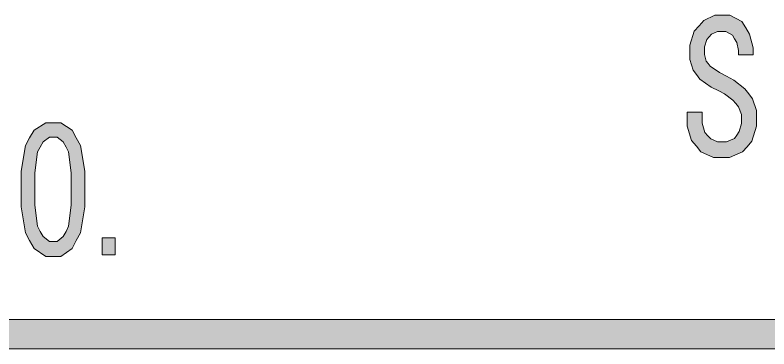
# Model space of a CAD drawing. Header units: millimetres. Extents: x 568 to 3948041, y -25191 to 63890.
# Drawn here: x 3940729 to 3942397, y -16826 to -16088 of the extents above; entities that cross this region are included whole.
import ezdxf

# ---------------------------------------------------------------- set-up
doc = ezdxf.new("R2010")
doc.units = ezdxf.units.MM

msp = doc.modelspace()

# ---------------------------------------------------------------- hatches: boundary and pattern name
h = msp.add_hatch(color=0)
h.dxf.hatch_style = 2
h.paths.add_polyline_path([(3942369.2, -16312.8), (3942369.2, -16333.3), (3942359.3, -16366.7), (3942348.7, -16378.9), (3942338.1, -16390.3), (3942310, -16402.4), (3942291.7, -16402.4), (3942274.2, -16402.4), (3942246.1, -16390.3), (3942236.3, -16377.4), (3942225.6, -16365.2), (3942215.7, -16333.3), (3942215.7, -16315.1), (3942215.7, -16302.2), (3942249.2, -16302.2), (3942249.2, -16312.8), (3942249.2, -16326.5), (3942255.2, -16347), (3942262.1, -16354.6), (3942268.2, -16361.4), (3942283.4, -16368.2), (3942291.7, -16368.2), (3942303.1, -16368.2), (3942320.6, -16360.7), (3942325.9, -16353.1), (3942331.2, -16345.5), (3942336.5, -16327.2), (3942336.5, -16316.6), (3942336.5, -16307.5), (3942329.7, -16290.8), (3942323.6, -16283.2), (3942316.8, -16275.6), (3942298.6, -16261.9), (3942286.4, -16255), (3942268.9, -16247.4), (3942243.9, -16229.2), (3942236.3, -16219.3), (3942229.4, -16209.5), (3942221.8, -16185.9), (3942221.8, -16173), (3942221.8, -16154), (3942231.7, -16123.6), (3942242.3, -16111.5), (3942253, -16100.1), (3942277.3, -16087.9), (3942291.7, -16087.9), (3942310.7, -16087.9), (3942337.3, -16102.3), (3942345.7, -16116), (3942354, -16129.7), (3942362.4, -16160.1), (3942362.4, -16176), (3942329.7, -16176), (3942329.7, -16166.2), (3942325.9, -16148.7), (3942320.6, -16140.3), (3942316, -16132), (3942301.6, -16124.4), (3942291.7, -16124.4), (3942283.4, -16124.4), (3942269.7, -16129.7), (3942264.4, -16135.8), (3942259.8, -16141.8), (3942254.5, -16157.8), (3942254.5, -16167.7), (3942254.5, -16175.3), (3942258.3, -16189.7), (3942262.8, -16195), (3942266.6, -16201.1), (3942287.2, -16214.8), (3942303.1, -16223.1), (3942319.1, -16231.5), (3942343.4, -16250.5), (3942352.5, -16261.9), (3942360.9, -16273.3), (3942369.2, -16298.4)])
h = msp.add_hatch(color=0)
h.paths.add_polyline_path([(3940883.1, -16472.3), (3940883.1, -16511.8), (3940873.3, -16568.8), (3940864.1, -16586.3), (3940855, -16603.8), (3940830, -16621.2), (3940813.2, -16621.2), (3940796.5, -16621.2), (3940770.7, -16603.8), (3940760.8, -16586.3), (3940751.7, -16568.8), (3940741.8, -16511.8), (3940741.8, -16472.3), (3940741.8, -16432.8), (3940751.7, -16375.8), (3940760.8, -16359.1), (3940770.7, -16342.4), (3940796.5, -16325.7), (3940813.2, -16325.7), (3940830, -16325.7), (3940855, -16342.4), (3940864.1, -16359.1), (3940873.3, -16375.8), (3940883.1, -16432.8)])
h.paths.add_polyline_path([(3940852.7, -16472.3), (3940852.7, -16436.6), (3940846.7, -16390.3), (3940841.4, -16379.6), (3940835.3, -16368.2), (3940821.6, -16357.6), (3940813.2, -16357.6), (3940804.9, -16357.6), (3940790.4, -16368.2), (3940784.4, -16379.6), (3940778.3, -16390.3), (3940772.2, -16436.6), (3940772.2, -16472.3), (3940772.2, -16508), (3940778.3, -16554.4), (3940784.4, -16565.8), (3940790.4, -16577.2), (3940804.9, -16588.6), (3940813.2, -16588.6), (3940821.6, -16588.6), (3940835.3, -16577.2), (3940841.4, -16565.8), (3940846.7, -16554.4), (3940852.7, -16508)])
h = msp.add_hatch(color=0)
h.dxf.hatch_style = 2
h.paths.add_polyline_path([(3940950, -16617.4), (3940921.1, -16617.4), (3940921.1, -16580.2), (3940950, -16580.2)])
h = msp.add_hatch(color=0)
h.dxf.hatch_style = 2
h.paths.add_polyline_path([(3946541, -16761), (3946541, -16825.6), (3939036.2, -16825.6), (3939036.2, -16761)])

# ---------------------------------------------------------------- linework, layer by layer
at = {"color": 0, "lineweight": 0}
for points in [[(3942369.2, -16312.8), (3942369.2, -16333.3), (3942359.3, -16366.7), (3942348.7, -16378.9), (3942338.1, -16390.3), (3942310, -16402.4), (3942291.7, -16402.4), (3942274.2, -16402.4), (3942246.1, -16390.3), (3942236.3, -16377.4), (3942225.6, -16365.2), (3942215.7, -16333.3), (3942215.7, -16315.1), (3942215.7, -16302.2), (3942249.2, -16302.2), (3942249.2, -16312.8), (3942249.2, -16326.5), (3942255.2, -16347), (3942262.1, -16354.6), (3942268.2, -16361.4), (3942283.4, -16368.2), (3942291.7, -16368.2), (3942303.1, -16368.2), (3942320.6, -16360.7), (3942325.9, -16353.1), (3942331.2, -16345.5), (3942336.5, -16327.2), (3942336.5, -16316.6), (3942336.5, -16307.5), (3942329.7, -16290.8), (3942323.6, -16283.2), (3942316.8, -16275.6), (3942298.6, -16261.9), (3942286.4, -16255), (3942268.9, -16247.4), (3942243.9, -16229.2), (3942236.3, -16219.3), (3942229.4, -16209.5), (3942221.8, -16185.9), (3942221.8, -16173), (3942221.8, -16154), (3942231.7, -16123.6), (3942242.3, -16111.5), (3942253, -16100.1), (3942277.3, -16087.9), (3942291.7, -16087.9), (3942310.7, -16087.9), (3942337.3, -16102.3), (3942345.7, -16116), (3942354, -16129.7), (3942362.4, -16160.1), (3942362.4, -16176), (3942329.7, -16176), (3942329.7, -16166.2), (3942325.9, -16148.7), (3942320.6, -16140.3), (3942316, -16132), (3942301.6, -16124.4), (3942291.7, -16124.4), (3942283.4, -16124.4), (3942269.7, -16129.7), (3942264.4, -16135.8), (3942259.8, -16141.8), (3942254.5, -16157.8), (3942254.5, -16167.7), (3942254.5, -16175.3), (3942258.3, -16189.7), (3942262.8, -16195), (3942266.6, -16201.1), (3942287.2, -16214.8), (3942303.1, -16223.1), (3942319.1, -16231.5), (3942343.4, -16250.5), (3942352.5, -16261.9), (3942360.9, -16273.3), (3942369.2, -16298.4)], [(3940883.1, -16472.3), (3940883.1, -16511.8), (3940873.3, -16568.8), (3940864.1, -16586.3), (3940855, -16603.8), (3940830, -16621.2), (3940813.2, -16621.2), (3940796.5, -16621.2), (3940770.7, -16603.8), (3940760.8, -16586.3), (3940751.7, -16568.8), (3940741.8, -16511.8), (3940741.8, -16472.3), (3940741.8, -16432.8), (3940751.7, -16375.8), (3940760.8, -16359.1), (3940770.7, -16342.4), (3940796.5, -16325.7), (3940813.2, -16325.7), (3940830, -16325.7), (3940855, -16342.4), (3940864.1, -16359.1), (3940873.3, -16375.8), (3940883.1, -16432.8)], [(3940852.7, -16472.3), (3940852.7, -16436.6), (3940846.7, -16390.3), (3940841.4, -16379.6), (3940835.3, -16368.2), (3940821.6, -16357.6), (3940813.2, -16357.6), (3940804.9, -16357.6), (3940790.4, -16368.2), (3940784.4, -16379.6), (3940778.3, -16390.3), (3940772.2, -16436.6), (3940772.2, -16472.3), (3940772.2, -16508), (3940778.3, -16554.4), (3940784.4, -16565.8), (3940790.4, -16577.2), (3940804.9, -16588.6), (3940813.2, -16588.6), (3940821.6, -16588.6), (3940835.3, -16577.2), (3940841.4, -16565.8), (3940846.7, -16554.4), (3940852.7, -16508)], [(3940950, -16617.4), (3940921.1, -16617.4), (3940921.1, -16580.2), (3940950, -16580.2)], [(3946541, -16761), (3946541, -16825.6), (3939036.2, -16825.6), (3939036.2, -16761)]]:
    msp.add_lwpolyline(points, close=True, dxfattribs=at)

doc.saveas('drawing.dxf')
